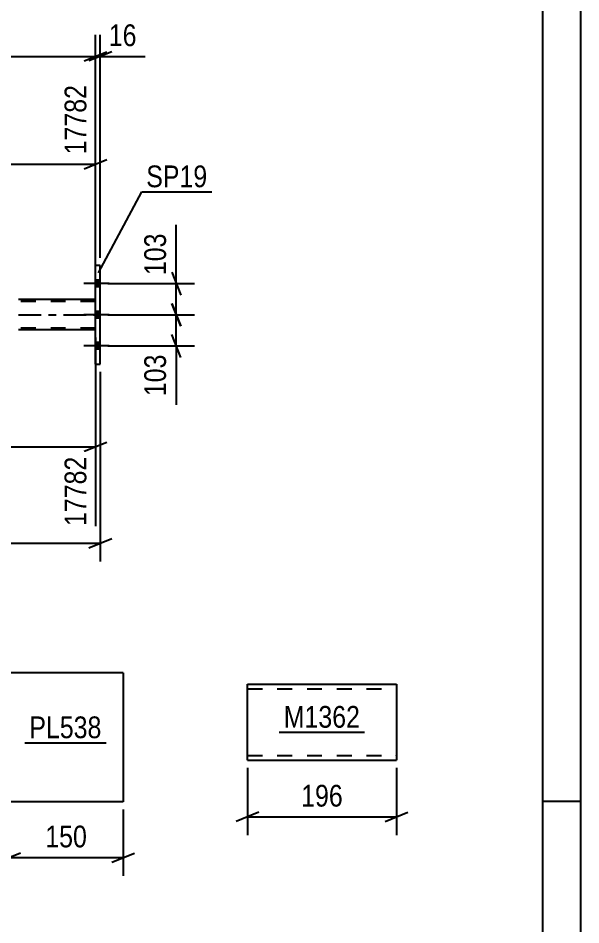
# Model space of a CAD drawing. Header units: millimetres. Extents: x 0 to 841, y 0 to 594.
# Drawn here: x 766.9 to 841, y 132.8 to 252.1 of the extents above; entities that cross this region are included whole.
import ezdxf

# ---------------------------------------------------------------- set-up
doc = ezdxf.new("R2010")
doc.units = ezdxf.units.MM
doc.linetypes.add('DXK_LINE_DOT2', pattern=[3.9198, 1.9599, -1.9599])
doc.linetypes.add('DXK_LINE_DOT3', pattern=[5.9187, 2.979, -0.9799, 0.9799, -0.9799])
doc.styles.add('Arial Narrow', font='ARIALN.TTF', dxfattribs={"height": 0.2})

# ---------------------------------------------------------------- blocks, each defined once
blk = doc.blocks.new('Unknown-122568681-1133')
at = {"color": 5, "linetype": 'Continuous'}
for p, q in [((841, 0), (841, 594)), ((836, 5), (836, 589)), ((841, 149), (836, 149))]:
    blk.add_line(p, q, dxfattribs=at)
blk = doc.blocks.new('Part-122568681-7106 - 6955')
at = {"color": 2, "linetype": 'Continuous'}
for p, q in [((777.1, 215.07), (766.98, 215.07)), ((777.1, 211.07), (766.98, 211.07))]:
    blk.add_line(p, q, dxfattribs=at)
at = {"color": 7, "linetype": 'DXK_LINE_DOT2'}
for p, q in [((777.1, 215.07), (766.98, 215.07)), ((777.1, 214.83), (766.98, 214.83)), ((777.1, 211.07), (777.1, 215.07)), ((777.1, 211.31), (766.98, 211.31))]:
    blk.add_line(p, q, dxfattribs=at)
at = {"color": 7, "linetype": 'DXK_LINE_DOT3'}
blk.add_line((766.98, 213.07), (777.1, 213.07), dxfattribs=at)
blk = doc.blocks.new('Part-122568681-7123 - 6955')
at = {"color": 2, "linetype": 'Continuous'}
for p, q in [((777.74, 219.57), (777.1, 219.57)), ((777.1, 206.57), (777.1, 219.57)), ((777.74, 206.57), (777.74, 219.57)), ((777.1, 206.57), (777.74, 206.57))]:
    blk.add_line(p, q, dxfattribs=at)
blk = doc.blocks.new('Bolt-122568681-7145 - 6955')
at = {"linetype": 'Continuous'}
for points in [[(777.74, 216.73), (777.74, 217.61), (777.1, 217.61), (777.1, 216.73)], [(777.74, 216.73), (777.74, 217.61), (777.1, 217.61), (777.1, 216.73)], [(777.74, 216.73), (777.74, 217.61), (777.1, 217.61), (777.1, 216.73)], [(777.74, 212.63), (777.74, 213.51), (777.1, 213.51), (777.1, 212.63)], [(777.74, 212.63), (777.74, 213.51), (777.1, 213.51), (777.1, 212.63)], [(777.74, 208.53), (777.74, 209.41), (777.1, 209.41), (777.1, 208.53)], [(777.74, 208.53), (777.74, 209.41), (777.1, 209.41), (777.1, 208.53)], [(777.74, 208.53), (777.74, 209.41), (777.1, 209.41), (777.1, 208.53)]]:
    blk.add_hatch(color=1, dxfattribs=at).paths.add_polyline_path(points)
at = {"color": 1, "linetype": 'Continuous'}
for p, q in [((777.74, 217.61), (777.1, 217.61)), ((777.74, 217.61), (777.1, 217.61)), ((777.74, 217.61), (777.1, 217.61)), ((778.9, 217.17), (775.58, 217.17)), ((778.9, 217.17), (775.58, 217.17)), ((778.9, 217.17), (775.58, 217.17)), ((777.74, 216.73), (777.1, 216.73)), ((777.74, 216.73), (777.1, 216.73)), ((777.74, 216.73), (777.1, 216.73)), ((778.9, 213.07), (775.58, 213.07)), ((778.9, 213.07), (775.58, 213.07)), ((777.74, 213.51), (777.1, 213.51)), ((777.74, 213.51), (777.1, 213.51)), ((777.74, 212.63), (777.1, 212.63)), ((777.74, 212.63), (777.1, 212.63)), ((778.9, 208.97), (775.58, 208.97)), ((778.9, 208.97), (775.58, 208.97)), ((778.9, 208.97), (775.58, 208.97)), ((777.74, 209.41), (777.1, 209.41)), ((777.74, 209.41), (777.1, 209.41)), ((777.74, 209.41), (777.1, 209.41)), ((777.74, 208.53), (777.1, 208.53)), ((777.74, 208.53), (777.1, 208.53)), ((777.74, 208.53), (777.1, 208.53))]:
    blk.add_line(p, q, dxfattribs=at)
blk = doc.blocks.new('Part-122568681-7657 - 7653')
at = {"color": 2, "linetype": 'Continuous'}
for p, q in [((780.74, 165.95), (765.74, 165.95)), ((765.74, 165.95), (765.74, 148.95)), ((780.74, 165.95), (780.74, 148.95)), ((780.74, 148.95), (765.74, 148.95))]:
    blk.add_line(p, q, dxfattribs=at)
blk = doc.blocks.new('Part-122568681-2598 - 2584')
at = {"color": 2, "linetype": 'Continuous'}
for p, q in [((797.12, 164.46), (797.12, 164.46)), ((797.12, 164.46), (816.72, 164.46)), ((797.12, 154.46), (797.12, 164.46)), ((816.72, 164.46), (816.72, 164.46)), ((816.72, 164.46), (816.72, 154.46)), ((797.12, 154.46), (797.12, 154.46)), ((797.12, 154.46), (816.72, 154.46)), ((816.72, 154.46), (816.72, 154.46))]:
    blk.add_line(p, q, dxfattribs=at)
at = {"color": 7, "linetype": 'DXK_LINE_DOT2'}
for p, q in [((797.12, 164.46), (816.72, 164.46)), ((797.12, 163.86), (797.12, 163.86)), ((797.12, 163.86), (816.72, 163.86)), ((797.12, 163.86), (816.72, 163.86)), ((816.72, 163.86), (816.72, 163.86)), ((797.12, 155.66), (797.12, 155.66)), ((797.12, 155.66), (797.12, 155.66)), ((797.12, 155.11), (797.12, 155.2)), ((797.12, 155.11), (797.12, 155.2)), ((797.12, 155.2), (797.12, 155.2)), ((816.72, 155.66), (816.72, 155.66)), ((816.72, 155.66), (816.72, 155.66)), ((797.12, 155.06), (797.12, 155.11)), ((797.12, 155.06), (797.12, 155.11)), ((797.12, 155.06), (797.12, 155.06)), ((797.12, 155.06), (816.72, 155.06)), ((797.12, 155.06), (816.72, 155.06)), ((797.12, 154.81), (797.12, 154.81)), ((797.12, 154.55), (797.12, 154.55)), ((797.12, 154.46), (816.72, 154.46)), ((797.12, 154.46), (797.12, 154.46)), ((816.72, 155.06), (816.72, 155.11)), ((816.72, 155.06), (816.72, 155.06)), ((816.72, 154.46), (816.72, 154.46))]:
    blk.add_line(p, q, dxfattribs=at)
blk = doc.blocks.new('StraightDimension-122568681-7366 - 6955')
at = {"color": 7, "linetype": 'Continuous'}
for p, q in [((668.54, 224.47), (668.54, 243.33)), ((777.1, 216.07), (777.1, 243.33)), ((670.04, 233.49), (667.04, 232.29)), ((668.54, 232.89), (777.1, 232.89)), ((775.6, 232.29), (778.6, 233.49))]:
    blk.add_line(p, q, dxfattribs=at)
at = {"color": 0}
blk.add_wipeout([(727.07, 233.64), (727.07, 237.84), (718.56, 237.84), (718.56, 233.64)], dxfattribs=at)
at = {"color": 3, "style": 'Arial Narrow'}
blk.add_text('3359', height=2.863, dxfattribs=at).set_placement((719.16, 234.24))
at = {"color": 0, "linetype": 'Continuous'}
blk.add_wipeout([(776.5, 243.93), (772.3, 243.93), (772.3, 233.59), (776.5, 233.59)], dxfattribs=at)
at = {"color": 3, "linetype": 'Continuous', "style": 'Arial Narrow'}
blk.add_text('17782', height=2.863, rotation=90.0002, dxfattribs=at).set_placement((775.9, 234.19))
blk = doc.blocks.new('StraightDimension-122568681-7274 - 6955')
at = {"color": 7, "linetype": 'Continuous'}
for p, q in [((787.74, 217.17), (787.74, 224.9)), ((787.74, 217.17), (787.74, 224.9)), ((787.14, 218.67), (788.34, 215.67)), ((778.74, 217.17), (790.14, 217.17)), ((787.74, 213.07), (787.74, 217.17)), ((788.34, 211.57), (787.14, 214.57)), ((778.74, 213.07), (790.14, 213.07))]:
    blk.add_line(p, q, dxfattribs=at)
at = {"color": 0}
blk.add_wipeout([(786.99, 224.37), (782.79, 224.37), (782.79, 217.69), (786.99, 217.69)], dxfattribs=at)
at = {"color": 3, "style": 'Arial Narrow'}
blk.add_text('103', height=2.863, rotation=90.0002, dxfattribs=at).set_placement((786.39, 218.29))
blk = doc.blocks.new('StraightDimension-122568681-7282 - 6955')
at = {"color": 7, "linetype": 'Continuous'}
for p, q in [((787.14, 214.57), (788.34, 211.57)), ((778.74, 213.07), (790.14, 213.07)), ((787.74, 208.97), (787.74, 213.07)), ((788.34, 207.47), (787.14, 210.47)), ((778.74, 208.97), (790.14, 208.97)), ((787.74, 208.97), (787.74, 201.23)), ((787.74, 208.97), (787.74, 201.23))]:
    blk.add_line(p, q, dxfattribs=at)
at = {"color": 0}
blk.add_wipeout([(786.99, 208.44), (782.79, 208.44), (782.79, 201.76), (786.99, 201.76)], dxfattribs=at)
at = {"color": 3, "style": 'Arial Narrow'}
blk.add_text('103', height=2.863, rotation=90.0002, dxfattribs=at).set_placement((786.39, 202.36))
blk = doc.blocks.new('StraightDimension-122568681-7291 - 6955')
at = {"color": 7, "linetype": 'Continuous'}
for p, q in [((777.74, 205.57), (777.74, 180.61)), ((94.26, 183.01), (777.74, 183.01)), ((776.24, 182.41), (779.24, 183.61))]:
    blk.add_line(p, q, dxfattribs=at)
blk = doc.blocks.new('StraightDimension-122568681-7302 - 6955')
at = {"color": 7, "linetype": 'Continuous'}
for p, q in [((777.1, 210.07), (777.1, 185.27)), ((668.54, 201.66), (668.54, 185.27)), ((670.04, 196.31), (667.04, 195.11)), ((775.6, 195.11), (778.6, 196.31)), ((668.54, 195.71), (777.1, 195.71))]:
    blk.add_line(p, q, dxfattribs=at)
at = {"color": 0}
blk.add_wipeout([(727.07, 196.46), (727.07, 200.66), (718.56, 200.66), (718.56, 196.46)], dxfattribs=at)
at = {"color": 3, "style": 'Arial Narrow'}
blk.add_text('3359', height=2.863, dxfattribs=at).set_placement((719.16, 197.06))
at = {"color": 0, "linetype": 'Continuous'}
blk.add_wipeout([(776.5, 195.01), (772.3, 195.01), (772.3, 184.67), (776.5, 184.67)], dxfattribs=at)
at = {"color": 3, "linetype": 'Continuous', "style": 'Arial Narrow'}
blk.add_text('17782', height=2.863, rotation=90.0002, dxfattribs=at).set_placement((775.9, 185.27))
blk = doc.blocks.new('StraightDimension-122568681-9030 - 6955')
at = {"color": 7, "linetype": 'Continuous'}
for p, q in [((777.1, 220.57), (777.1, 249.93)), ((777.74, 220.57), (777.74, 249.93)), ((775.6, 246.48), (778.6, 247.68)), ((779.24, 247.68), (776.24, 246.48)), ((777.1, 247.08), (777.74, 247.08)), ((777.74, 247.08), (783.64, 247.08)), ((777.74, 247.08), (783.64, 247.08))]:
    blk.add_line(p, q, dxfattribs=at)
at = {"color": 0}
blk.add_wipeout([(783.12, 247.83), (783.12, 252.03), (778.26, 252.03), (778.26, 247.83)], dxfattribs=at)
at = {"color": 3, "style": 'Arial Narrow'}
blk.add_text('16', height=2.863, dxfattribs=at).set_placement((778.86, 248.43))
blk = doc.blocks.new('StraightDimension-122568681-9031 - 6955')
at = {"color": 7, "linetype": 'Continuous'}
for p, q in [((777.1, 220.57), (777.1, 249.93)), ((94.26, 247.08), (777.1, 247.08)), ((775.6, 246.48), (778.6, 247.68))]:
    blk.add_line(p, q, dxfattribs=at)
blk = doc.blocks.new('StraightDimension-122568681-7670 - 7653')
at = {"color": 7, "linetype": 'Continuous'}
for p, q in [((765.74, 147.95), (765.74, 139.22)), ((780.74, 147.95), (780.74, 139.22)), ((767.24, 142.22), (764.24, 141.02)), ((779.24, 141.02), (782.24, 142.22)), ((765.74, 141.62), (780.74, 141.62))]:
    blk.add_line(p, q, dxfattribs=at)
at = {"color": 0}
blk.add_wipeout([(776.58, 142.37), (776.58, 146.57), (769.9, 146.57), (769.9, 142.37)], dxfattribs=at)
at = {"color": 3, "style": 'Arial Narrow'}
blk.add_text('150', height=2.863, dxfattribs=at).set_placement((770.5, 142.97))
blk = doc.blocks.new('StraightDimension-122568681-2600 - 2584')
at = {"color": 7, "linetype": 'Continuous'}
for p, q in [((797.12, 153.46), (797.12, 144.59)), ((816.72, 153.46), (816.72, 144.59)), ((798.62, 147.59), (795.62, 146.39)), ((797.12, 146.99), (816.72, 146.99)), ((815.22, 146.39), (818.22, 147.59))]:
    blk.add_line(p, q, dxfattribs=at)
at = {"color": 0}
blk.add_wipeout([(810.26, 147.74), (810.26, 151.94), (803.58, 151.94), (803.58, 147.74)], dxfattribs=at)
at = {"color": 3, "style": 'Arial Narrow'}
blk.add_text('196', height=2.863, dxfattribs=at).set_placement((804.18, 148.34))
blk = doc.blocks.new('Mark-122568681-7119 - 6955')
at = {"color": 30, "linetype": 'Continuous'}
for p, q in [((777.5, 218.6), (783.19, 229.26)), ((783.19, 229.26), (792.43, 229.26))]:
    blk.add_line(p, q, dxfattribs=at)
at = {"color": 0}
blk.add_wipeout([(791.83, 229.86), (791.83, 232.86), (783.79, 232.86), (783.79, 229.86)], dxfattribs=at)
blk.add_wipeout([(791.83, 229.86), (791.83, 232.86), (783.79, 232.86), (783.79, 229.86)], dxfattribs=at)
at = {"color": 3, "style": 'Arial Narrow'}
blk.add_text('SP19', height=2.863, dxfattribs=at).set_placement((783.79, 229.86))
blk = doc.blocks.new('Mark-122568681-7655 - 7653')
at = {"color": 30, "linetype": 'Continuous'}
blk.add_line((767.8, 156.74), (778.5, 156.74), dxfattribs=at)
at = {"color": 0}
blk.add_wipeout([(777.9, 157.34), (777.9, 160.34), (768.4, 160.34), (768.4, 157.34)], dxfattribs=at)
blk.add_wipeout([(777.9, 157.34), (777.9, 160.34), (768.4, 160.34), (768.4, 157.34)], dxfattribs=at)
at = {"color": 3, "style": 'Arial Narrow'}
blk.add_text('PL538', height=2.863, dxfattribs=at).set_placement((768.4, 157.34))
blk = doc.blocks.new('Mark-122568681-2596 - 2584')
at = {"color": 30, "linetype": 'Continuous'}
blk.add_line((801.29, 158.12), (812.54, 158.12), dxfattribs=at)
at = {"color": 0}
blk.add_wipeout([(811.94, 158.72), (811.94, 161.72), (801.89, 161.72), (801.89, 158.72)], dxfattribs=at)
blk.add_wipeout([(811.94, 158.72), (811.94, 161.72), (801.89, 161.72), (801.89, 158.72)], dxfattribs=at)
at = {"color": 3, "style": 'Arial Narrow'}
blk.add_text('M1362', height=2.863, dxfattribs=at).set_placement((801.89, 158.72))

msp = doc.modelspace()

# ---------------------------------------------------------------- block references
for name in ['Unknown-122568681-1133', 'Part-122568681-7123 - 6955', 'Bolt-122568681-7145 - 6955', 'Part-122568681-7106 - 6955', 'Part-122568681-7657 - 7653', 'Part-122568681-2598 - 2584']:
    msp.add_blockref(name, (0, 0))

# ---------------------------------------------------------------- next in the draw order: block references
for name in ['StraightDimension-122568681-7366 - 6955', 'Mark-122568681-2596 - 2584', 'Mark-122568681-7655 - 7653', 'StraightDimension-122568681-2600 - 2584', 'StraightDimension-122568681-7670 - 7653']:
    msp.add_blockref(name, (0, 0))

# ---------------------------------------------------------------- next in the draw order: block references
msp.add_blockref('StraightDimension-122568681-7274 - 6955', (0, 0))

# ---------------------------------------------------------------- next in the draw order: block references
for name in ['StraightDimension-122568681-9030 - 6955', 'StraightDimension-122568681-7282 - 6955']:
    msp.add_blockref(name, (0, 0))

# ---------------------------------------------------------------- next in the draw order: block references
for name in ['StraightDimension-122568681-9031 - 6955', 'StraightDimension-122568681-7291 - 6955']:
    msp.add_blockref(name, (0, 0))

# ---------------------------------------------------------------- next in the draw order: block references
for name in ['Mark-122568681-7119 - 6955', 'StraightDimension-122568681-7302 - 6955']:
    msp.add_blockref(name, (0, 0))

doc.saveas('drawing.dxf')
